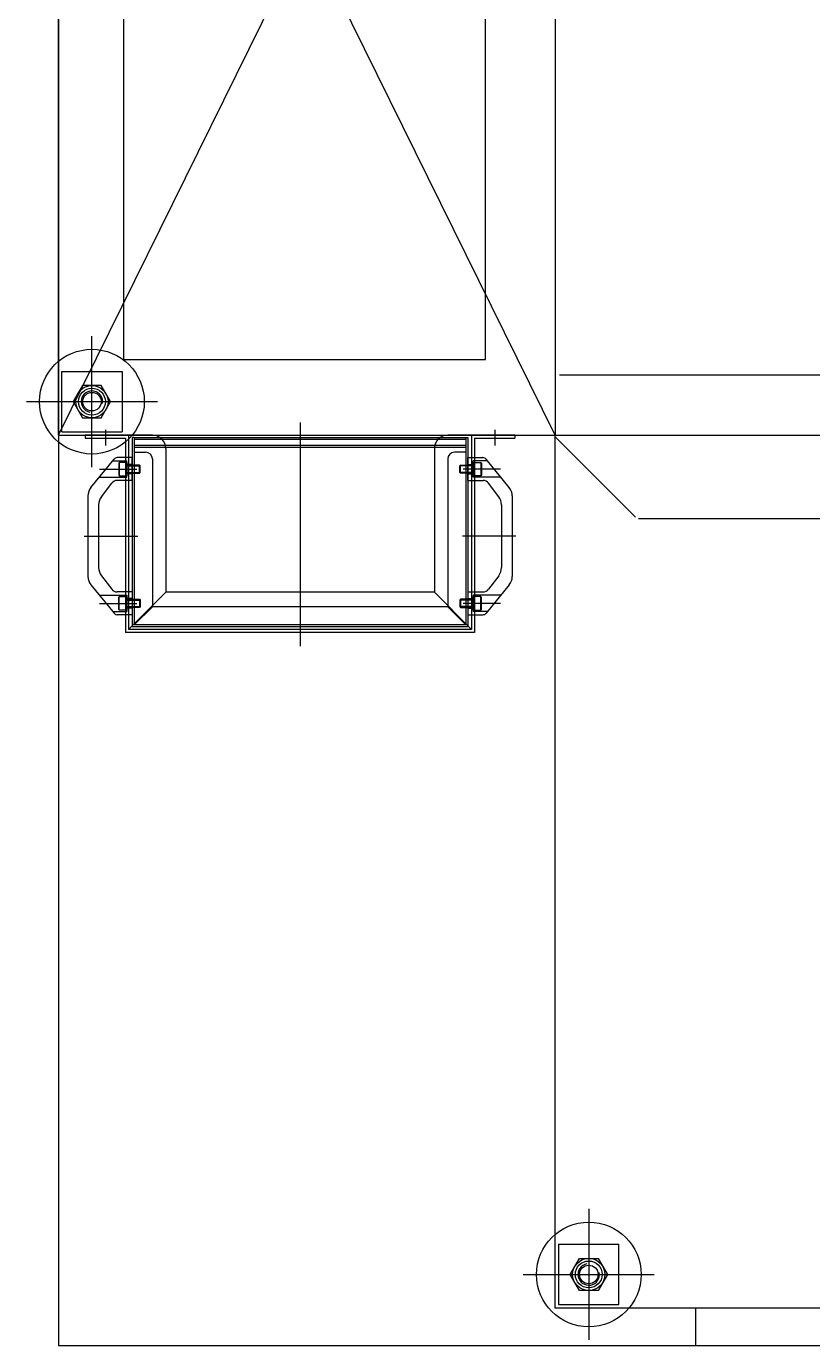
# Model space of a CAD drawing. Header units: millimetres. Extents: x 4080735 to 4152075, y -451436 to -400976.
# Drawn here: x 4112334 to 4112919, y -426237 to -425255 of the extents above; entities that cross this region are included whole.
import ezdxf

# ---------------------------------------------------------------- set-up
doc = ezdxf.new("R2010")
doc.units = ezdxf.units.MM
doc.header["$LTSCALE"] = 60
doc.layers.add('EQUIPMENT', color=6, linetype='Continuous')

# ---------------------------------------------------------------- blocks, each defined once
blk = doc.blocks.new('EQ')
at = {"layer": 'EQUIPMENT', "color": 253}
for p, q in [((-3180, 17881.63), (-3180, 15731.63)), ((-3180, 16409.63), (-3180, 17759.63)), ((-2810, 17409.63), (-2810, 16409.63)), ((-2810, 16409.63), (-3180, 17159.63)), ((-3180, 16409.63), (-2810, 17159.63)), ((-3131.5, 16839.63), (-3131.5, 16466.13)), ((-2862, 16466.13), (-2862, 16839.63)), ((-3155, 16385.83), (-3155, 16483.44)), ((-3177.5, 16457.13), (-3132.5, 16457.13)), ((-3177.5, 16412.13), (-3177.5, 16457.13)), ((-3132.5, 16457.13), (-3132.5, 16412.13)), ((-3131.5, 16466.13), (-2862, 16466.13)), ((-3161.93, 16446.63), (-3168.86, 16434.63)), ((-3148.07, 16446.63), (-3161.93, 16446.63)), ((-3141.14, 16434.63), (-3148.07, 16446.63)), ((-2806.8, 16454.63), (-1813.2, 16454.63)), ((-3203.81, 16434.63), (-3106.19, 16434.63)), ((-3168.86, 16434.63), (-3161.93, 16422.63)), ((-3148.07, 16422.63), (-3141.14, 16434.63)), ((-3161.93, 16422.63), (-3148.07, 16422.63)), ((-3000, 16419.16), (-3000, 16252.62)), ((-3180, 16409.63), (-1860, 16409.63)), ((-3177.5, 16412.13), (-3132.5, 16412.13)), ((-3160, 16409.63), (-3160, 16407.33)), ((-3110, 16409.63), (-3160, 16409.63)), ((-3160, 16407.33), (-3130, 16407.33)), ((-3145, 16413.76), (-3145, 16402.01)), ((-3130, 16407.33), (-3130, 16262.63)), ((-3127.7, 16409.63), (-3127.7, 16264.93)), ((-3125, 16407.81), (-3125, 16266.93)), ((-3123.5, 16407.81), (-3125, 16407.81)), ((-3123.5, 16407.81), (-3123.5, 16396.93)), ((-2876.5, 16407.75), (-3123.5, 16407.75)), ((-3000, 16414.43), (-3000, 16259.43)), ((-2840, 16409.63), (-2890, 16409.63)), ((-2876.5, 16407.81), (-2876.5, 16396.93)), ((-2876.5, 16407.81), (-2875, 16407.81)), ((-2875, 16407.81), (-2875, 16266.93)), ((-2872.3, 16409.63), (-2872.3, 16264.93)), ((-2870, 16407.33), (-2870, 16262.63)), ((-2870, 16407.33), (-2840, 16407.33)), ((-2855, 16413.76), (-2855, 16402.01)), ((-2840, 16409.63), (-2840, 16407.33)), ((-2810, 15759.63), (-2810, 16409.63)), ((-2810, 16409.63), (-1810, 16409.63)), ((-2810, 16408.31), (-2750.26, 16348.57)), ((-2876.5, 16406.34), (-3123.5, 16406.34)), ((-2876.5, 16401.93), (-3123.5, 16401.93)), ((-2876.5, 16400.43), (-3123.5, 16400.43)), ((-3100, 16399.63), (-3100, 16292.63)), ((-2900, 16399.63), (-2900, 16292.63)), ((-3155.75, 16370.69), (-3138.51, 16391.83)), ((-3139.65, 16390.43), (-3129, 16390.43)), ((-3125, 16392.93), (-3136.19, 16392.93)), ((-3134.6, 16389.43), (-3135, 16388.74)), ((-3135, 16388.74), (-3135, 16380.13)), ((-3129, 16389.43), (-3134.6, 16389.43)), ((-3134.6, 16389.43), (-3134.6, 16379.43)), ((-3129, 16378.43), (-3129, 16390.43)), ((-3129, 16389.43), (-3129, 16379.43)), ((-3125, 16387.93), (-3129, 16387.93)), ((-3125, 16375.93), (-3125, 16392.93)), ((-3123.5, 16396.93), (-3115, 16396.93)), ((-3123.5, 16396.93), (-3123.5, 16268.43)), ((-3110, 16391.93), (-3110, 16281.93)), ((-2890, 16391.93), (-2890, 16281.93)), ((-2876.5, 16396.93), (-2885, 16396.93)), ((-2876.5, 16396.93), (-2876.5, 16268.43)), ((-2875, 16375.93), (-2875, 16392.93)), ((-2875, 16392.93), (-2863.81, 16392.93)), ((-2875, 16387.93), (-2871, 16387.93)), ((-2860.35, 16390.43), (-2871, 16390.43)), ((-2871, 16378.43), (-2871, 16390.43)), ((-2871, 16389.43), (-2871, 16379.43)), ((-2871, 16389.43), (-2865.4, 16389.43)), ((-2865.4, 16389.43), (-2865.4, 16379.43)), ((-2865.4, 16389.43), (-2865, 16388.74)), ((-2865, 16388.74), (-2865, 16380.13)), ((-2844.25, 16370.69), (-2861.49, 16391.83)), ((-3149.44, 16378.43), (-3129, 16378.43)), ((-3149.26, 16384.43), (-3121.57, 16384.43)), ((-3135, 16380.13), (-3134.6, 16379.43)), ((-3134.6, 16379.43), (-3129, 16379.43)), ((-3119.54, 16387.43), (-3129, 16387.43)), ((-3129, 16386.89), (-3119, 16386.89)), ((-3129, 16381.98), (-3119, 16381.98)), ((-3129, 16381.43), (-3119.54, 16381.43)), ((-3125, 16380.93), (-3129, 16380.93)), ((-3119, 16386.89), (-3119.54, 16387.43)), ((-3119.54, 16381.43), (-3119.54, 16387.43)), ((-3119.54, 16381.43), (-3119, 16381.98)), ((-3119, 16381.98), (-3119, 16386.89)), ((-2881, 16386.89), (-2880.46, 16387.43)), ((-2881, 16381.98), (-2881, 16386.89)), ((-2871, 16386.89), (-2881, 16386.89)), ((-2880.46, 16381.43), (-2881, 16381.98)), ((-2871, 16381.98), (-2881, 16381.98)), ((-2880.46, 16387.43), (-2871, 16387.43)), ((-2880.46, 16381.43), (-2880.46, 16387.43)), ((-2871, 16381.43), (-2880.46, 16381.43)), ((-2850.74, 16384.43), (-2878.43, 16384.43)), ((-2875, 16380.93), (-2871, 16380.93)), ((-2865.4, 16379.43), (-2871, 16379.43)), ((-2850.56, 16378.43), (-2871, 16378.43)), ((-2865, 16380.13), (-2865.4, 16379.43)), ((-3147.96, 16363.84), (-3140.27, 16373.96)), ((-3125, 16375.93), (-3136.29, 16375.93)), ((-2875, 16375.93), (-2863.71, 16375.93)), ((-2852.04, 16363.84), (-2859.73, 16373.96)), ((-3158, 16364.37), (-3158, 16304.5)), ((-2842, 16364.37), (-2842, 16304.5)), ((-3150, 16357.79), (-3150, 16311.08)), ((-2850, 16357.79), (-2850, 16311.08)), ((-2748, 16347.63), (-1872, 16347.63)), ((-3160.76, 16334.43), (-3120.87, 16334.43)), ((-2839.24, 16334.43), (-2879.13, 16334.43)), ((-3147.96, 16305.03), (-3140.27, 16294.91)), ((-2852.04, 16305.03), (-2859.73, 16294.91)), ((-3155.75, 16298.18), (-3138.51, 16277.04)), ((-3149.44, 16290.43), (-3129, 16290.43)), ((-3125, 16292.93), (-3136.29, 16292.93)), ((-3135, 16288.74), (-3134.6, 16289.43)), ((-3134.6, 16279.43), (-3134.6, 16289.43)), ((-3134.6, 16289.43), (-3129, 16289.43)), ((-3129, 16290.43), (-3129, 16278.43)), ((-3129, 16279.43), (-3129, 16289.43)), ((-3100, 16292.63), (-3127.7, 16264.93)), ((-3125, 16292.93), (-3125, 16275.93)), ((-2900, 16292.63), (-3100, 16292.63)), ((-2900, 16292.63), (-2872.3, 16264.93)), ((-2875, 16292.93), (-2875, 16275.93)), ((-2875, 16292.93), (-2863.71, 16292.93)), ((-2850.56, 16290.43), (-2871, 16290.43)), ((-2871, 16290.43), (-2871, 16278.43)), ((-2871, 16279.43), (-2871, 16289.43)), ((-2865.4, 16289.43), (-2871, 16289.43)), ((-2865.4, 16279.43), (-2865.4, 16289.43)), ((-2865, 16288.74), (-2865.4, 16289.43)), ((-2844.25, 16298.18), (-2861.49, 16277.04)), ((-3149.26, 16284.43), (-3121.57, 16284.43)), ((-3135, 16280.13), (-3135, 16288.74)), ((-3134.6, 16279.43), (-3135, 16280.13)), ((-3125, 16287.93), (-3129, 16287.93)), ((-3129, 16287.43), (-3119.54, 16287.43)), ((-3129, 16286.89), (-3119, 16286.89)), ((-3129, 16281.98), (-3119, 16281.98)), ((-3119.54, 16281.43), (-3129, 16281.43)), ((-3125, 16280.93), (-3129, 16280.93)), ((-3110, 16281.93), (-3123.5, 16268.43)), ((-3119.54, 16287.43), (-3119, 16286.89)), ((-3119.54, 16287.43), (-3119.54, 16281.43)), ((-3119, 16281.98), (-3119.54, 16281.43)), ((-3119, 16286.89), (-3119, 16281.98)), ((-2890, 16281.93), (-3110, 16281.93)), ((-2890, 16281.93), (-2876.5, 16268.43)), ((-2880.46, 16287.43), (-2881, 16286.89)), ((-2881, 16286.89), (-2881, 16281.98)), ((-2871, 16286.89), (-2881, 16286.89)), ((-2881, 16281.98), (-2880.46, 16281.43)), ((-2871, 16281.98), (-2881, 16281.98)), ((-2871, 16287.43), (-2880.46, 16287.43)), ((-2880.46, 16287.43), (-2880.46, 16281.43)), ((-2880.46, 16281.43), (-2871, 16281.43)), ((-2850.74, 16284.43), (-2878.43, 16284.43)), ((-2875, 16287.93), (-2871, 16287.93)), ((-2875, 16280.93), (-2871, 16280.93)), ((-2865.4, 16279.43), (-2865, 16280.13)), ((-2865, 16280.13), (-2865, 16288.74)), ((-3139.65, 16278.43), (-3129, 16278.43)), ((-3125, 16275.93), (-3136.19, 16275.93)), ((-3129, 16279.43), (-3134.6, 16279.43)), ((-2875, 16275.93), (-2863.81, 16275.93)), ((-2871, 16279.43), (-2865.4, 16279.43)), ((-2860.35, 16278.43), (-2871, 16278.43)), ((-2870, 16262.63), (-3130, 16262.63)), ((-2872.3, 16264.93), (-3127.7, 16264.93)), ((-2875, 16266.93), (-3125, 16266.93)), ((-2876.5, 16268.43), (-3123.5, 16268.43)), ((-2785, 15833.44), (-2785, 15735.83)), ((-2807.5, 15807.13), (-2762.5, 15807.13)), ((-2807.5, 15807.13), (-2807.5, 15762.13)), ((-2762.5, 15762.13), (-2762.5, 15807.13)), ((-2798.86, 15784.63), (-2791.93, 15796.63)), ((-2791.93, 15796.63), (-2778.07, 15796.63)), ((-2778.07, 15796.63), (-2771.14, 15784.63)), ((-2833.81, 15784.63), (-2736.19, 15784.63)), ((-2791.93, 15772.63), (-2798.86, 15784.63)), ((-2771.14, 15784.63), (-2778.07, 15772.63)), ((-2778.07, 15772.63), (-2791.93, 15772.63)), ((-1810, 15759.63), (-2810, 15759.63)), ((-2807.5, 15762.13), (-2762.5, 15762.13)), ((-2705.5, 15759.63), (-2705.5, 15731.63)), ((-3180, 15731.63), (-1580, 15731.63)), ((-2705.5, 15731.63), (-1914.5, 15731.63))]:
    blk.add_line(p, q, dxfattribs=at)
for centre, radius in [((-3155, 16434.63), 39), ((-3155, 16434.63), 12), ((-3155, 16434.63), 10), ((-3155, 16434.63), 6.92), ((-2785, 15784.63), 39), ((-2785, 15784.63), 12), ((-2785, 15784.63), 10), ((-2785, 15784.63), 6.92)]:
    blk.add_circle(centre, radius, dxfattribs=at)
for centre, radius, start, end in [((-3155, 16434.63), 8, 349.2, 259.2), ((-3110, 16399.63), 10, 0, 90), ((-2890, 16399.63), 10, 90, 180), ((-3136.19, 16389.93), 3, 90, 140.80159), ((-3115, 16391.93), 5, 0, 90), ((-2885, 16391.93), 5, 90, 180), ((-2863.81, 16389.93), 3, 39.19841, 90), ((-3148, 16364.37), 10, 140.80159, 180), ((-3136.29, 16370.93), 5, 90, 142.76064), ((-2863.71, 16370.93), 5, 37.23936, 90), ((-2852, 16364.37), 10, 0, 39.19841), ((-3140, 16357.79), 10, 142.76064, 180), ((-2860, 16357.79), 10, 0, 37.23936), ((-3140, 16311.08), 10, 180, 217.23936), ((-2860, 16311.08), 10, 322.76064, 0), ((-3148, 16304.5), 10, 180, 219.19841), ((-2852, 16304.5), 10, 320.80159, 0), ((-3136.29, 16297.93), 5, 217.23936, 270), ((-2863.71, 16297.93), 5, 270, 322.76064), ((-3136.19, 16278.93), 3, 219.19841, 270), ((-2863.81, 16278.93), 3, 270, 320.80159), ((-2785, 15784.63), 8, 100.8, 10.8)]:
    blk.add_arc(centre, radius, start, end, dxfattribs=at)

msp = doc.modelspace()

# ---------------------------------------------------------------- block references
at = {"layer": 'EQUIPMENT', "color": 3}
msp.add_blockref('EQ', (4115537.76, -441968.78), dxfattribs=at)

doc.saveas('drawing.dxf')
